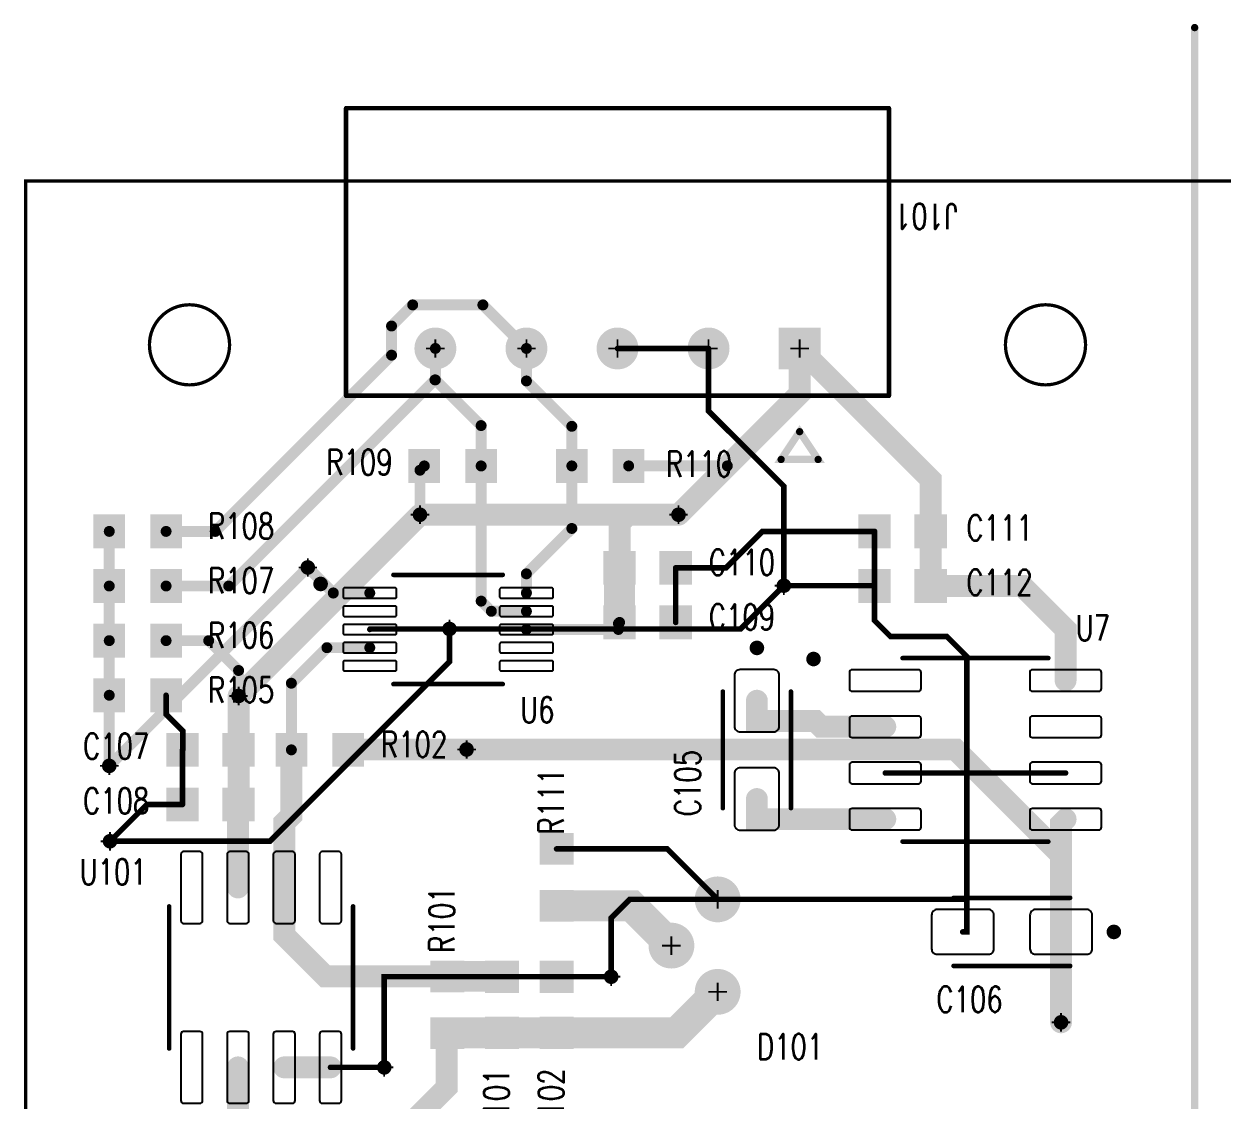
# Model space of a CAD drawing. Extents: x 18.1 to 83.2, y 10.9 to 55.3.
# Drawn here: x 18.06 to 50.95, y 25.79 to 55.34 of the extents above; entities that cross this region are included whole.
import ezdxf
from ezdxf.enums import TextEntityAlignment as Align

# ---------------------------------------------------------------- set-up
doc = ezdxf.new("R2010")
doc.units = 0
doc.header["$MEASUREMENT"] = 0
for name, pattern in [('PADS_DOT_300000', [0.8, 0.2, -0.6]), ('SIG_10', [2, 1, 1]), ('SIG_11', [2, 1, 1]), ('SIG_15', [2, 1, 1]), ('SIG_18', [2, 1, 1]), ('SIG_19', [2, 1, 1]), ('SIG_2', [2, 1, 1]), ('SIG_3', [2, 1, 1]), ('SIG_6', [2, 1, 1]), ('SIG_7', [2, 1, 1]), ('SIG_8', [2, 1, 1]), ('SIG_9', [2, 1, 1])]:
    doc.linetypes.add(name, pattern=pattern)
doc.layers.get('0').update_dxf_attribs({"linetype": 'CONTINUOUS'})
for name, color, linetype in [('2D_LINE_124', 254, 'CONTINUOUS'), ('BOARD_CUTOUT_00', 255, 'CONTINUOUS'), ('BOARD_OUTLINE_00', 255, 'CONTINUOUS'), ('DRIL_PLTE_THRU_01', 4, 'CONTINUOUS'), ('DRIL_PLTE_THRU_02', 216, 'CONTINUOUS'), ('DRIL_SYMBOL', 255, 'CONTINUOUS'), ('PADS_BOT', 6, 'CONTINUOUS'), ('PADS_INNER', 136, 'CONTINUOUS'), ('PADS_TOP', 136, 'CONTINUOUS'), ('PART_NAME_01', 255, 'CONTINUOUS'), ('PART_TOP_2DLINE_126', 255, 'CONTINUOUS'), ('TRACE_01', 4, 'CONTINUOUS'), ('TRACE_02', 6, 'CONTINUOUS'), ('VIAPTS', 4, 'CONTINUOUS')]:
    doc.layers.add(name, color=color, linetype=linetype)
doc.styles.add('W0$1', font='simplex', dxfattribs={"width": 0.75})

# ---------------------------------------------------------------- blocks, each defined once
blk = doc.blocks.new('SMOOTH_0$09')
at = {"const_width": 0.045}
blk.add_lwpolyline([(-0.0225, 0, 1), (0.0225, 0, 1)], format="xyb", close=True, dxfattribs=at)
blk = doc.blocks.new('BOARD_11')
at = {"layer": 'BOARD_CUTOUT_00', "const_width": 0.09}
for points in [[(3.4, -4.5, 1), (5.6, -4.5, 1)], [(26.9, -4.5, 1), (29.1, -4.5, 1)]]:
    blk.add_lwpolyline(points, format="xyb", close=True, dxfattribs=at)
at = {"layer": 'BOARD_OUTLINE_00', "const_width": 0.09}
blk.add_lwpolyline([(0, 0), (0, -34), (65, -34), (65, 0)], close=True, dxfattribs=at)
at = {"layer": 'BOARD_OUTLINE_00'}
blk.add_blockref('SMOOTH_0$09', (0, 0), dxfattribs=at)
blk = doc.blocks.new('SMOOTH_0$2')
at = {"const_width": 0.1}
blk.add_lwpolyline([(-0.05, 0, 1), (0.05, 0, 1)], format="xyb", close=True, dxfattribs=at)
blk = doc.blocks.new('DRAWING_10')
at = {"layer": '2D_LINE_124', "linetype": 'PADS_DOT_300000', "const_width": 0.2}
blk.add_lwpolyline([(0, 4.2123333333), (0, -39.983)], dxfattribs=at)
at = {"layer": '2D_LINE_124'}
for p in [(0, 4.2123333333), (0, -39.983)]:
    blk.add_blockref('SMOOTH_0$2', p, dxfattribs=at)
blk = doc.blocks.new('SMOOTH_0$127')
at = {"const_width": 0.0635}
blk.add_lwpolyline([(-0.03175, 0, 1), (0.03175, 0, 1)], format="xyb", close=True, dxfattribs=at)
blk = doc.blocks.new('PART_BODY_TOP_9')
at = {"layer": 'PART_TOP_2DLINE_126', "const_width": 0.1999993333}
blk.add_lwpolyline([(-3.5999926667, 1.25, 1), (-3.3999933333, 1.25, 1)], format="xyb", close=True, dxfattribs=at)
at = {"layer": 'PART_TOP_2DLINE_126', "const_width": 0.127}
for points in [[(-1.4999993333, 1.4999993333), (1.4999993333, 1.4999993333)], [(-1.4999993333, -1.4999993333), (1.4999993333, -1.4999993333)]]:
    blk.add_lwpolyline(points, dxfattribs=at)
at = {"layer": 'PART_TOP_2DLINE_126'}
for p in [(-1.4999993333, 1.4999993333), (1.4999993333, 1.4999993333), (-1.4999993333, -1.4999993333), (1.4999993333, -1.4999993333)]:
    blk.add_blockref('SMOOTH_0$127', p, dxfattribs=at)
blk = doc.blocks.new('DRIL_HOLE_0')
blk.add_lwpolyline([(0, 0, 1), (0, 0, 1)], format="xyb", close=True)
blk = doc.blocks.new('PAD_0')
blk.add_lwpolyline([(0, 0, 1), (0, 0, 1)], format="xyb", close=True)
blk = doc.blocks.new('PAD_17')
blk.add_lwpolyline([(-0.6999473333, -0.1399993333), (0.6999473333, -0.1399993333, 0.4142135624), (0.7349993333, -0.1049473333), (0.7349993333, 0.1049473333, 0.4142135624), (0.6999473333, 0.1399993333), (-0.6999473333, 0.1399993333, 0.4142135624), (-0.7349993333, 0.1049473333), (-0.7349993333, -0.1049473333, 0.4142135624)], format="xyb", close=True)
blk = doc.blocks.new('STK_TOP_103')
at = {"layer": 'DRIL_PLTE_THRU_01'}
blk.add_blockref('DRIL_HOLE_0', (0, 0), dxfattribs=at)
at = {"layer": 'DRIL_PLTE_THRU_02'}
blk.add_blockref('DRIL_HOLE_0', (0, 0), dxfattribs=at)
at = {"layer": 'PADS_BOT'}
blk.add_blockref('PAD_0', (0, 0), dxfattribs=at)
at = {"layer": 'PADS_INNER'}
blk.add_blockref('PAD_0', (0, 0), dxfattribs=at)
at = {"layer": 'PADS_TOP'}
blk.add_blockref('PAD_17', (0, 0), dxfattribs=at)
blk = doc.blocks.new('SYM_TOP_12')
for name, p in [('PART_BODY_TOP_9', (0, 0)), ('STK_TOP_103', (-2.1500006667, 1.0000006667)), ('STK_TOP_103', (2.1500006667, 1.0000006667)), ('STK_TOP_103', (-2.1500006667, 0.4999993333)), ('STK_TOP_103', (2.1500006667, 0.4999993333)), ('STK_TOP_103', (-2.1500006667, 0)), ('STK_TOP_103', (2.1500006667, 0)), ('STK_TOP_103', (-2.1500006667, -0.4999993333)), ('STK_TOP_103', (2.1500006667, -0.4999993333)), ('STK_TOP_103', (-2.1500006667, -1.0000006667)), ('STK_TOP_103', (2.1500006667, -1.0000006667))]:
    blk.add_blockref(name, p)
blk = doc.blocks.new('PART_TOP_22')
blk.add_blockref('SYM_TOP_12', (0, 0))
at = {"layer": 'PART_NAME_01', "style": 'W0$1', "width": 0.75}
blk.add_text('U6', height=0.7, dxfattribs=at).set_placement((1.978, -2.5563333333))
blk = doc.blocks.new('PAD_11')
at = {"const_width": 0.8900006667}
blk.add_lwpolyline([(-0.465, 0), (0.465, 0)], dxfattribs=at)
blk = doc.blocks.new('STK_TOP_109')
at = {"layer": 'DRIL_PLTE_THRU_01'}
blk.add_blockref('DRIL_HOLE_0', (0, 0), dxfattribs=at)
at = {"layer": 'DRIL_PLTE_THRU_02'}
blk.add_blockref('DRIL_HOLE_0', (0, 0), dxfattribs=at)
at = {"layer": 'PADS_BOT'}
blk.add_blockref('PAD_0', (0, 0), dxfattribs=at)
at = {"layer": 'PADS_INNER'}
blk.add_blockref('PAD_0', (0, 0), dxfattribs=at)
at = {"layer": 'PADS_TOP', "rotation": 90}
blk.add_blockref('PAD_11', (0, 0), dxfattribs=at)
blk = doc.blocks.new('SYM_TOP_8')
for p in [(-0.7700013333, 0), (0.7700013333, 0)]:
    blk.add_blockref('STK_TOP_109', p)
blk = doc.blocks.new('PART_TOP_23')
blk.add_blockref('SYM_TOP_8', (0, 0))
at = {"layer": 'PART_NAME_01', "style": 'W0$1', "width": 0.75}
blk.add_text('C101', height=0.7, rotation=180, dxfattribs=at).set_placement((1.75, -0.4999993333), align=Align.TOP_RIGHT)
blk = doc.blocks.new('PART_TOP_24')
blk.add_blockref('SYM_TOP_8', (0, 0))
at = {"layer": 'PART_NAME_01', "style": 'W0$1', "width": 0.75}
blk.add_text('C102', height=0.7, rotation=180, dxfattribs=at).set_placement((1.75, -0.4999993333), align=Align.TOP_RIGHT)
blk = doc.blocks.new('PART_TOP_25')
blk.add_blockref('SYM_TOP_8', (0, 0))
at = {"layer": 'PART_NAME_01', "style": 'W0$1', "width": 0.75}
blk.add_text('C107', height=0.7, dxfattribs=at).set_placement((-3.5, -0.25))
blk = doc.blocks.new('PART_TOP_26')
blk.add_blockref('SYM_TOP_8', (0, 0))
at = {"layer": 'PART_NAME_01', "style": 'W0$1', "width": 0.75}
blk.add_text('C108', height=0.7, dxfattribs=at).set_placement((-3.5, -0.25))
blk = doc.blocks.new('PART_TOP_27')
blk.add_blockref('SYM_TOP_8', (0, 0))
at = {"layer": 'PART_NAME_01', "style": 'W0$1', "width": 0.75}
blk.add_text('C109', height=0.7, rotation=180, dxfattribs=at).set_placement((-3.5, -0.5), align=Align.TOP_RIGHT)
blk = doc.blocks.new('PART_TOP_28')
blk.add_blockref('SYM_TOP_8', (0, 0))
at = {"layer": 'PART_NAME_01', "style": 'W0$1', "width": 0.75}
blk.add_text('C110', height=0.7, rotation=180, dxfattribs=at).set_placement((-3.5, -0.5), align=Align.TOP_RIGHT)
blk = doc.blocks.new('PART_TOP_29')
blk.add_blockref('SYM_TOP_8', (0, 0))
at = {"layer": 'PART_NAME_01', "style": 'W0$1', "width": 0.75}
blk.add_text('C111', height=0.7, dxfattribs=at).set_placement((1.75, -0.25))
blk = doc.blocks.new('PART_TOP_30')
blk.add_blockref('SYM_TOP_8', (0, 0))
at = {"layer": 'PART_NAME_01', "style": 'W0$1', "width": 0.75}
blk.add_text('C112', height=0.7, dxfattribs=at).set_placement((1.75, -0.25))
blk = doc.blocks.new('DRIL_SYMBOL_0$75')
at = {"layer": 'DRIL_SYMBOL', "const_width": 0.0508}
for points in [[(-0.254, 0), (0.254, 0)], [(0, -0.254), (0, 0.254)]]:
    blk.add_lwpolyline(points, dxfattribs=at)
blk = doc.blocks.new('DRIL_HOLE_0$75')
at = {"const_width": 0.375}
blk.add_lwpolyline([(-0.1875, 0, 1), (0.1875, 0, 1)], format="xyb", close=True, dxfattribs=at)
blk.add_blockref('DRIL_SYMBOL_0$75', (0, 0))
blk = doc.blocks.new('PAD_14')
at = {"const_width": 0.629}
blk.add_lwpolyline([(0, -0.3145, 1), (0, 0.3145, 1)], format="xyb", close=True, dxfattribs=at)
blk = doc.blocks.new('STK_TOP_110')
at = {"layer": 'DRIL_PLTE_THRU_01'}
blk.add_blockref('DRIL_HOLE_0$75', (0, 0), dxfattribs=at)
at = {"layer": 'DRIL_PLTE_THRU_02'}
blk.add_blockref('DRIL_HOLE_0$75', (0, 0), dxfattribs=at)
at = {"layer": 'PADS_BOT'}
blk.add_blockref('PAD_14', (0, 0), dxfattribs=at)
at = {"layer": 'PADS_INNER'}
blk.add_blockref('PAD_14', (0, 0), dxfattribs=at)
at = {"layer": 'PADS_TOP'}
blk.add_blockref('PAD_14', (0, 0), dxfattribs=at)
blk = doc.blocks.new('SYM_TOP_9')
for p in [(0, 0), (2.54, 0), (1.27, -1.27)]:
    blk.add_blockref('STK_TOP_110', p)
blk = doc.blocks.new('PART_TOP_31')
blk.add_blockref('SYM_TOP_9', (0, 0))
at = {"layer": 'PART_NAME_01', "style": 'W0$1', "width": 0.75}
blk.add_text('D101', height=0.7, rotation=90, dxfattribs=at).set_placement((4.3940126667, 1.0769746667))
blk = doc.blocks.new('PART_BODY_TOP_2')
at = {"layer": 'PART_TOP_2DLINE_126', "const_width": 0.1999993333}
blk.add_lwpolyline([(-4.545, 2.4949986667, 1), (-4.345, 2.4949986667, 1)], format="xyb", close=True, dxfattribs=at)
at = {"layer": 'PART_TOP_2DLINE_126', "const_width": 0.127}
for points in [[(-2.0000013333, 2.52), (2.0000013333, 2.52)], [(-2.0000013333, -2.52), (2.0000013333, -2.52)]]:
    blk.add_lwpolyline(points, dxfattribs=at)
at = {"layer": 'PART_TOP_2DLINE_126'}
for p in [(-2.0000013333, 2.52), (2.0000013333, 2.52), (-2.0000013333, -2.52), (2.0000013333, -2.52)]:
    blk.add_blockref('SMOOTH_0$127', p, dxfattribs=at)
blk = doc.blocks.new('PAD_3')
blk.add_lwpolyline([(-0.9113406667, -0.2949993333), (0.9113406667, -0.2949993333, 0.4142135624), (0.9850006667, -0.2213393333), (0.9850006667, 0.2213393333, 0.4142135624), (0.9113406667, 0.2949993333), (-0.9113406667, 0.2949993333, 0.4142135624), (-0.9850006667, 0.2213393333), (-0.9850006667, -0.2213393333, 0.4142135624)], format="xyb", close=True)
blk = doc.blocks.new('STK_TOP_104')
at = {"layer": 'DRIL_PLTE_THRU_01'}
blk.add_blockref('DRIL_HOLE_0', (0, 0), dxfattribs=at)
at = {"layer": 'DRIL_PLTE_THRU_02'}
blk.add_blockref('DRIL_HOLE_0', (0, 0), dxfattribs=at)
at = {"layer": 'PADS_BOT'}
blk.add_blockref('PAD_0', (0, 0), dxfattribs=at)
at = {"layer": 'PADS_INNER'}
blk.add_blockref('PAD_0', (0, 0), dxfattribs=at)
at = {"layer": 'PADS_TOP'}
blk.add_blockref('PAD_3', (0, 0), dxfattribs=at)
blk = doc.blocks.new('SYM_TOP_5')
for name, p in [('PART_BODY_TOP_2', (0, 0)), ('STK_TOP_104', (-2.4749986667, 1.905)), ('STK_TOP_104', (2.4749986667, 1.905)), ('STK_TOP_104', (-2.4749986667, 0.635)), ('STK_TOP_104', (2.4749986667, 0.635)), ('STK_TOP_104', (-2.4749986667, -0.635)), ('STK_TOP_104', (2.4749986667, -0.635)), ('STK_TOP_104', (-2.4749986667, -1.905)), ('STK_TOP_104', (2.4749986667, -1.905))]:
    blk.add_blockref(name, p)
blk = doc.blocks.new('PART_TOP_32')
blk.add_blockref('SYM_TOP_5', (0, 0))
at = {"layer": 'PART_NAME_01', "style": 'W0$1', "width": 0.75}
blk.add_text('U7', height=0.7, dxfattribs=at).set_placement((2.75, 3))
blk = doc.blocks.new('PART_BODY_TOP_3')
at = {"layer": 'PART_TOP_2DLINE_126', "const_width": 0.1999993333}
blk.add_lwpolyline([(-4.1399966667, 2.3049993333, 1), (-3.9399973333, 2.3049993333, 1)], format="xyb", close=True, dxfattribs=at)
at = {"layer": 'PART_TOP_2DLINE_126', "const_width": 0.127}
for points in [[(-1.9500013333, 2.5249986667), (1.9500013333, 2.5249986667)], [(-1.9500013333, -2.5249986667), (1.9500013333, -2.5249986667)]]:
    blk.add_lwpolyline(points, dxfattribs=at)
at = {"layer": 'PART_TOP_2DLINE_126'}
for p in [(-1.9500013333, 2.5249986667), (1.9500013333, 2.5249986667), (-1.9500013333, -2.5249986667), (1.9500013333, -2.5249986667)]:
    blk.add_blockref('SMOOTH_0$127', p, dxfattribs=at)
blk = doc.blocks.new('PAD_6')
blk.add_lwpolyline([(-0.9100706667, -0.2999993333), (0.9100706667, -0.2999993333, 0.4142135624), (0.9850006667, -0.2250693333), (0.9850006667, 0.2250693333, 0.4142135624), (0.9100706667, 0.2999993333), (-0.9100706667, 0.2999993333, 0.4142135624), (-0.9850006667, 0.2250693333), (-0.9850006667, -0.2250693333, 0.4142135624)], format="xyb", close=True)
blk = doc.blocks.new('STK_TOP_105')
at = {"layer": 'DRIL_PLTE_THRU_01'}
blk.add_blockref('DRIL_HOLE_0', (0, 0), dxfattribs=at)
at = {"layer": 'DRIL_PLTE_THRU_02'}
blk.add_blockref('DRIL_HOLE_0', (0, 0), dxfattribs=at)
at = {"layer": 'PADS_BOT'}
blk.add_blockref('PAD_0', (0, 0), dxfattribs=at)
at = {"layer": 'PADS_INNER'}
blk.add_blockref('PAD_0', (0, 0), dxfattribs=at)
at = {"layer": 'PADS_TOP'}
blk.add_blockref('PAD_6', (0, 0), dxfattribs=at)
blk = doc.blocks.new('SYM_TOP_6')
for name, p in [('PART_BODY_TOP_3', (0, 0)), ('STK_TOP_105', (-2.47, 1.905)), ('STK_TOP_105', (2.47, 1.905)), ('STK_TOP_105', (-2.47, 0.635)), ('STK_TOP_105', (2.47, 0.635)), ('STK_TOP_105', (-2.47, -0.635)), ('STK_TOP_105', (2.47, -0.635)), ('STK_TOP_105', (-2.47, -1.905)), ('STK_TOP_105', (2.47, -1.905))]:
    blk.add_blockref(name, p)
blk = doc.blocks.new('PART_TOP_33')
blk.add_blockref('SYM_TOP_6', (0, 0))
at = {"layer": 'PART_NAME_01', "style": 'W0$1', "width": 0.75}
blk.add_text('U101', height=0.7, rotation=270, dxfattribs=at).set_placement((3.2496666667, 3.139), align=Align.TOP_RIGHT)
blk = doc.blocks.new('PAD_13')
at = {"const_width": 0.8700006667}
blk.add_lwpolyline([(-0.465, 0), (0.465, 0)], dxfattribs=at)
blk = doc.blocks.new('STK_TOP_111')
at = {"layer": 'DRIL_PLTE_THRU_01'}
blk.add_blockref('DRIL_HOLE_0', (0, 0), dxfattribs=at)
at = {"layer": 'DRIL_PLTE_THRU_02'}
blk.add_blockref('DRIL_HOLE_0', (0, 0), dxfattribs=at)
at = {"layer": 'PADS_BOT'}
blk.add_blockref('PAD_0', (0, 0), dxfattribs=at)
at = {"layer": 'PADS_INNER'}
blk.add_blockref('PAD_0', (0, 0), dxfattribs=at)
at = {"layer": 'PADS_TOP', "rotation": 90}
blk.add_blockref('PAD_13', (0, 0), dxfattribs=at)
blk = doc.blocks.new('SYM_TOP_10')
for p in [(-0.7800006667, 0), (0.7800006667, 0)]:
    blk.add_blockref('STK_TOP_111', p)
blk = doc.blocks.new('PART_TOP_34')
blk.add_blockref('SYM_TOP_10', (0, 0))
at = {"layer": 'PART_NAME_01', "style": 'W0$1', "width": 0.75}
blk.add_text('R101', height=0.7, rotation=180, dxfattribs=at).set_placement((-3.25, -0.5), align=Align.TOP_RIGHT)
blk = doc.blocks.new('PART_TOP_35')
blk.add_blockref('SYM_TOP_10', (0, 0))
at = {"layer": 'PART_NAME_01', "style": 'W0$1', "width": 0.75}
blk.add_text('R102', height=0.7, rotation=180, dxfattribs=at).set_placement((-3.5, -0.5), align=Align.TOP_RIGHT)
blk = doc.blocks.new('PART_TOP_36')
blk.add_blockref('SYM_TOP_10', (0, 0))
at = {"layer": 'PART_NAME_01', "style": 'W0$1', "width": 0.75}
blk.add_text('R105', height=0.7, rotation=180, dxfattribs=at).set_placement((-3.75, -0.5), align=Align.TOP_RIGHT)
blk = doc.blocks.new('PART_TOP_37')
blk.add_blockref('SYM_TOP_10', (0, 0))
at = {"layer": 'PART_NAME_01', "style": 'W0$1', "width": 0.75}
blk.add_text('R106', height=0.7, rotation=180, dxfattribs=at).set_placement((-3.75, -0.5), align=Align.TOP_RIGHT)
blk = doc.blocks.new('PART_TOP_38')
blk.add_blockref('SYM_TOP_10', (0, 0))
at = {"layer": 'PART_NAME_01', "style": 'W0$1', "width": 0.75}
blk.add_text('R107', height=0.7, rotation=180, dxfattribs=at).set_placement((-3.75, -0.5), align=Align.TOP_RIGHT)
blk = doc.blocks.new('PART_TOP_39')
blk.add_blockref('SYM_TOP_10', (0, 0))
at = {"layer": 'PART_NAME_01', "style": 'W0$1', "width": 0.75}
blk.add_text('R108', height=0.7, rotation=180, dxfattribs=at).set_placement((-3.75, -0.5), align=Align.TOP_RIGHT)
blk = doc.blocks.new('PART_TOP_40')
blk.add_blockref('SYM_TOP_10', (0, 0))
at = {"layer": 'PART_NAME_01', "style": 'W0$1', "width": 0.75}
blk.add_text('R109', height=0.7, rotation=180, dxfattribs=at).set_placement((1.6483333333, -0.451666), align=Align.TOP_RIGHT)
blk = doc.blocks.new('PART_TOP_41')
blk.add_blockref('SYM_TOP_10', (0, 0))
at = {"layer": 'PART_NAME_01', "style": 'W0$1', "width": 0.75}
blk.add_text('R110', height=0.7, dxfattribs=at).set_placement((1.8013333333, -0.2983333333))
blk = doc.blocks.new('PART_TOP_42')
blk.add_blockref('SYM_TOP_10', (0, 0))
at = {"layer": 'PART_NAME_01', "style": 'W0$1', "width": 0.75}
blk.add_text('R111', height=0.7, rotation=180, dxfattribs=at).set_placement((-3, -0.5), align=Align.TOP_RIGHT)
blk = doc.blocks.new('PART_BODY_TOP_4')
at = {"layer": 'PART_TOP_2DLINE_126', "const_width": 0.127}
for points in [[(-1.5999993333, 0.9349993333), (1.5999993333, 0.9349993333)], [(-1.5999993333, -0.9349993333), (1.5999993333, -0.9349993333)]]:
    blk.add_lwpolyline(points, dxfattribs=at)
at = {"layer": 'PART_TOP_2DLINE_126', "const_width": 0.1999993333}
blk.add_lwpolyline([(-2.899994, 0, 1), (-2.6999946667, 0, 1)], format="xyb", close=True, dxfattribs=at)
at = {"layer": 'PART_TOP_2DLINE_126'}
for p in [(-1.5999993333, 0.9349993333), (1.5999993333, 0.9349993333), (-1.5999993333, -0.9349993333), (1.5999993333, -0.9349993333)]:
    blk.add_blockref('SMOOTH_0$127', p, dxfattribs=at)
blk = doc.blocks.new('PAD_9')
blk.add_lwpolyline([(-0.7013293333, -0.615), (0.7013293333, -0.615, 0.4142135624), (0.8549993333, -0.46133), (0.8549993333, 0.46133, 0.4142135624), (0.7013293333, 0.615), (-0.7013293333, 0.615, 0.4142135624), (-0.8549993333, 0.46133), (-0.8549993333, -0.46133, 0.4142135624)], format="xyb", close=True)
blk = doc.blocks.new('STK_TOP_106')
at = {"layer": 'DRIL_PLTE_THRU_01'}
blk.add_blockref('DRIL_HOLE_0', (0, 0), dxfattribs=at)
at = {"layer": 'DRIL_PLTE_THRU_02'}
blk.add_blockref('DRIL_HOLE_0', (0, 0), dxfattribs=at)
at = {"layer": 'PADS_BOT'}
blk.add_blockref('PAD_0', (0, 0), dxfattribs=at)
at = {"layer": 'PADS_INNER'}
blk.add_blockref('PAD_0', (0, 0), dxfattribs=at)
at = {"layer": 'PADS_TOP'}
blk.add_blockref('PAD_9', (0, 0), dxfattribs=at)
blk = doc.blocks.new('SYM_TOP_7')
for name, p in [('PART_BODY_TOP_4', (0, 0)), ('STK_TOP_106', (-1.35, 0)), ('STK_TOP_106', (1.35, 0))]:
    blk.add_blockref(name, p)
blk = doc.blocks.new('PART_TOP_43')
blk.add_blockref('SYM_TOP_7', (0, 0))
at = {"layer": 'PART_NAME_01', "style": 'W0$1', "width": 0.75}
blk.add_text('C105', height=0.7, rotation=180, dxfattribs=at).set_placement((0, -2.25), align=Align.TOP_RIGHT)
blk = doc.blocks.new('PART_TOP_44')
blk.add_blockref('SYM_TOP_7', (0, 0))
at = {"layer": 'PART_NAME_01', "style": 'W0$1', "width": 0.75}
blk.add_text('C106', height=0.7, rotation=180, dxfattribs=at).set_placement((0.2499993333, 1.5), align=Align.TOP_RIGHT)
blk = doc.blocks.new('PART_BODY_TOP_12')
at = {"layer": 'PART_TOP_2DLINE_126', "const_width": 0.2}
blk.add_lwpolyline([(-5.508, 3.048), (-4.492, 3.048), (-5, 2.286)], close=True, dxfattribs=at)
at = {"layer": 'PART_TOP_2DLINE_126', "const_width": 0.127}
for points in [[(-7.45, 1.3), (-7.45, -6.6)], [(7.45, 1.3), (-7.45, 1.3)], [(7.45, -6.6), (7.45, 1.3)], [(-7.45, -6.6), (7.45, -6.6)]]:
    blk.add_lwpolyline(points, dxfattribs=at)
at = {"layer": 'PART_TOP_2DLINE_126'}
for name, p in [('SMOOTH_0$2', (-5.508, 3.048)), ('SMOOTH_0$2', (-4.492, 3.048)), ('SMOOTH_0$2', (-5, 2.286)), ('SMOOTH_0$127', (-7.45, 1.3)), ('SMOOTH_0$127', (-7.45, 1.3)), ('SMOOTH_0$127', (7.45, 1.3)), ('SMOOTH_0$127', (7.45, 1.3)), ('SMOOTH_0$127', (-7.45, -6.6)), ('SMOOTH_0$127', (-7.45, -6.6)), ('SMOOTH_0$127', (7.45, -6.6)), ('SMOOTH_0$127', (7.45, -6.6))]:
    blk.add_blockref(name, p, dxfattribs=at)
blk = doc.blocks.new('DRIL_SYMBOL_0$8')
at = {"layer": 'DRIL_SYMBOL', "const_width": 0.0508}
for points in [[(-0.254, 0), (0.254, 0)], [(0, -0.254), (0, 0.254)]]:
    blk.add_lwpolyline(points, dxfattribs=at)
blk = doc.blocks.new('DRIL_HOLE_0$8')
at = {"const_width": 0.4}
blk.add_lwpolyline([(-0.2, 0, 1), (0.2, 0, 1)], format="xyb", close=True, dxfattribs=at)
blk.add_blockref('DRIL_SYMBOL_0$8', (0, 0))
blk = doc.blocks.new('PAD_18')
at = {"const_width": 1.15}
blk.add_lwpolyline([(-0.575, 0), (0.575, 0)], dxfattribs=at)
blk = doc.blocks.new('STK_TOP_102')
at = {"layer": 'DRIL_PLTE_THRU_01'}
blk.add_blockref('DRIL_HOLE_0$8', (0, 0), dxfattribs=at)
at = {"layer": 'DRIL_PLTE_THRU_02'}
blk.add_blockref('DRIL_HOLE_0$8', (0, 0), dxfattribs=at)
at = {"layer": 'PADS_BOT'}
blk.add_blockref('PAD_18', (0, 0), dxfattribs=at)
at = {"layer": 'PADS_INNER'}
blk.add_blockref('PAD_18', (0, 0), dxfattribs=at)
at = {"layer": 'PADS_TOP'}
blk.add_blockref('PAD_18', (0, 0), dxfattribs=at)
blk = doc.blocks.new('PAD_20')
at = {"const_width": 0.575}
blk.add_lwpolyline([(0, -0.2875, 1), (0, 0.2875, 1)], format="xyb", close=True, dxfattribs=at)
blk = doc.blocks.new('STK_TOP_101')
at = {"layer": 'DRIL_PLTE_THRU_01'}
blk.add_blockref('DRIL_HOLE_0$8', (0, 0), dxfattribs=at)
at = {"layer": 'DRIL_PLTE_THRU_02'}
blk.add_blockref('DRIL_HOLE_0$8', (0, 0), dxfattribs=at)
at = {"layer": 'PADS_BOT'}
blk.add_blockref('PAD_20', (0, 0), dxfattribs=at)
at = {"layer": 'PADS_INNER'}
blk.add_blockref('PAD_20', (0, 0), dxfattribs=at)
at = {"layer": 'PADS_TOP'}
blk.add_blockref('PAD_20', (0, 0), dxfattribs=at)
blk = doc.blocks.new('SYM_TOP_13')
for name, p in [('PART_BODY_TOP_12', (0, 0)), ('STK_TOP_102', (-5, 0)), ('STK_TOP_101', (-2.5, 0)), ('STK_TOP_101', (0, 0)), ('STK_TOP_101', (2.5, 0)), ('STK_TOP_101', (5, 0))]:
    blk.add_blockref(name, p)
blk = doc.blocks.new('PART_TOP_46')
blk.add_blockref('SYM_TOP_13', (0, 0))
at = {"layer": 'PART_NAME_01', "style": 'W0$1', "width": 0.75}
blk.add_text('J101', height=0.7, dxfattribs=at).set_placement((-9.3269993333, -3.976))
blk = doc.blocks.new('SMOOTH_0$6')
at = {"const_width": 0.3}
blk.add_lwpolyline([(-0.15, 0, 1), (0.15, 0, 1)], format="xyb", close=True, dxfattribs=at)
blk = doc.blocks.new('SMOOTH_0$3')
at = {"const_width": 0.15}
blk.add_lwpolyline([(-0.075, 0, 1), (0.075, 0, 1)], format="xyb", close=True, dxfattribs=at)
blk = doc.blocks.new('SMOOTH_0$85')
at = {"const_width": 0.425}
blk.add_lwpolyline([(-0.2125, 0, 1), (0.2125, 0, 1)], format="xyb", close=True, dxfattribs=at)
blk = doc.blocks.new('SMOOTH_0$1524')
at = {"const_width": 0.0762}
blk.add_lwpolyline([(-0.0381, 0, 1), (0.0381, 0, 1)], format="xyb", close=True, dxfattribs=at)
blk = doc.blocks.new('DRIL_SYMBOL_0$2')
at = {"layer": 'DRIL_SYMBOL', "const_width": 0.0508}
for points in [[(-0.254, 0), (0.254, 0)], [(0, -0.254), (0, 0.254)]]:
    blk.add_lwpolyline(points, dxfattribs=at)
blk = doc.blocks.new('DRIL_HOLE_0$2')
at = {"const_width": 0.1}
blk.add_lwpolyline([(-0.05, 0, 1), (0.05, 0, 1)], format="xyb", close=True, dxfattribs=at)
blk.add_blockref('DRIL_SYMBOL_0$2', (0, 0))
blk = doc.blocks.new('PAD_22')
at = {"const_width": 0.2}
blk.add_lwpolyline([(0, -0.1, 1), (0, 0.1, 1)], format="xyb", close=True, dxfattribs=at)
blk = doc.blocks.new('STK_TOP_66')
at = {"layer": 'DRIL_PLTE_THRU_01'}
blk.add_blockref('DRIL_HOLE_0$2', (0, 0), dxfattribs=at)
at = {"layer": 'DRIL_PLTE_THRU_02'}
blk.add_blockref('DRIL_HOLE_0$2', (0, 0), dxfattribs=at)
at = {"layer": 'PADS_BOT'}
blk.add_blockref('PAD_22', (0, 0), dxfattribs=at)
at = {"layer": 'PADS_INNER'}
blk.add_blockref('PAD_22', (0, 0), dxfattribs=at)
at = {"layer": 'PADS_TOP'}
blk.add_blockref('PAD_22', (0, 0), dxfattribs=at)
blk = doc.blocks.new('SYM_TOP_1')
blk.add_blockref('STK_TOP_66', (0, 0))

msp = doc.modelspace()

# ---------------------------------------------------------------- linework, layer by layer
at = {"layer": 'TRACE_01', "linetype": 'SIG_19', "const_width": 0.3}
for points in [[(21.963130570713, 41.408188917122), (23.313129904013, 41.408188917122), (28.153129904013, 46.248188917122), (28.153129904013, 47.048188917122), (28.733129904013, 47.628188917122), (30.660130570713, 47.628188917122), (31.856130570713, 46.432188917122)], [(31.856130570713, 46.432188917122), (31.856130570713, 45.540424917122), (33.101795904013, 44.294424917122), (33.101795904013, 43.206522250422)], [(31.855130570713, 39.714522917122), (31.855130570713, 40.242189583822), (33.101795904013, 41.488854917122), (33.101795904013, 43.206522250422)]]:
    msp.add_lwpolyline(points, dxfattribs=at)
at = {"layer": 'TRACE_01', "linetype": 'SIG_15'}
for points, const_width in [([(37.372296570713, 43.207354917122), (39.356130570713, 45.191188917122), (39.356130570713, 46.432188917122)], 0.6), ([(39.356130570713, 46.432188917122), (42.954129904013, 42.834189583822), (42.954129904013, 41.409187583822)], 0.6), ([(36.031129904013, 41.866188250422), (37.372296570713, 43.207354917122)], 0.6), ([(28.933129904013, 41.866188250422), (28.933129904013, 43.088189583822), (29.051462570713, 43.206522250422)], 0.3), ([(34.661797237313, 43.206522250422), (37.371463904013, 43.206522250422), (37.372296570713, 43.207354917122)], 0.3), ([(34.413128570713, 40.408188917122), (34.413128570713, 41.638187583822), (34.641129237313, 41.866188250422), (36.031129904013, 41.866188250422)], 0.6), ([(42.953131237313, 41.408188917122), (42.954129904013, 41.409187583822)], 0.6), ([(42.953131237313, 39.908188917122), (42.953131237313, 41.408188917122)], 0.6), ([(34.413128570713, 38.908188917122), (34.413128570713, 40.408188917122)], 0.85), ([(42.953131237313, 39.908188917122), (45.472129904013, 39.908188917122), (46.658128570713, 38.722190250422), (46.658128570713, 37.313188917122)], 0.6), ([(31.855130570713, 38.714522250422), (34.381129904013, 38.714522250422), (34.381129904013, 38.876190250422), (34.413128570713, 38.908188917122)], 0.3), ([(21.963130570713, 38.408188917122), (23.133129904013, 38.408188917122), (23.953129904013, 37.588188917122), (23.953129904013, 36.888188917122)], 0.3), ([(23.953129904013, 36.888188917122), (23.953129904013, 35.408190250422), (23.953131237313, 35.408188917122)], 0.6), ([(23.953131237313, 33.908188917122), (23.953131237313, 35.408188917122)], 0.6), ([(23.937129904013, 31.628522250422), (23.937129904013, 33.892187583822), (23.953131237313, 33.908188917122)], 0.6)]:
    msp.add_lwpolyline(points, dxfattribs=dict(at, const_width=const_width))
at = {"layer": 'TRACE_01', "linetype": 'SIG_3', "const_width": 0.3}
for points in [[(29.356130570713, 46.432188917122), (29.356130570713, 45.569188917122)], [(21.963130570713, 39.908188917122), (23.683129904013, 39.908188917122), (29.344129904013, 45.569188917122), (29.356130570713, 45.569188917122)], [(29.356130570713, 45.569188917122), (30.611463904013, 44.314188917122), (30.611463904013, 43.206522250422)], [(30.611463904013, 43.206522250422), (30.614129904013, 43.203856250422), (30.614129904013, 39.493188917122), (30.892797237313, 39.214521583822), (31.855130570713, 39.214521583822)]]:
    msp.add_lwpolyline(points, dxfattribs=at)
at = {"layer": 'TRACE_01', "linetype": 'SIG_18'}
for points, const_width in [([(34.356130570713, 46.432188917122), (36.856130570713, 46.432188917122)], 0.1524), ([(35.953131237313, 40.406188917122), (37.332129904013, 40.406188917122), (38.334129904013, 41.408188917122), (41.413128570713, 41.408188917122)], 0.1524), ([(41.413128570713, 41.408188917122), (41.413128570713, 39.908188917122)], 0.1524), ([(35.953131237313, 40.406188917122), (35.953131237313, 40.408188917122)], 0.1524), ([(35.953131237313, 38.908188917122), (35.953131237313, 40.406188917122)], 0.1524), ([(38.923129904013, 39.918188917122), (41.403128570713, 39.918188917122), (41.413128570713, 39.908188917122)], 0.1524), ([(41.413128570713, 39.908188917122), (41.413128570713, 38.958188917122), (41.851129904013, 38.520187583822), (43.398129904013, 38.520187583822), (43.944129904013, 37.974187583822), (43.944129904013, 34.773188917122)], 0.1524), ([(27.555129237313, 38.714522250422), (27.568795904013, 38.728188917122), (29.743129904013, 38.728188917122)], 0.1524), ([(21.963130570713, 36.908188917122), (21.963130570713, 36.388188250422), (22.423129904013, 35.928188917122), (22.423129904013, 35.408188917122)], 0.1524), ([(22.413128570713, 35.408188917122), (22.413128570713, 33.908188917122)], 0.1524), ([(22.413128570713, 35.408188917122), (22.423129904013, 35.408188917122)], 0.1524), ([(41.708131237313, 34.773188917122), (43.944129904013, 34.773188917122)], 0.1524), ([(43.944129904013, 34.773188917122), (46.658128570713, 34.773188917122)], 0.1524), ([(43.944129904013, 31.302201583822), (43.944129904013, 34.773188917122)], 0.1524), ([(20.423129904013, 32.898188917122), (21.433129904013, 33.908188917122), (22.413128570713, 33.908188917122)], 0.1524), ([(32.683129904013, 32.688189583822), (35.720167237313, 32.688189583822), (37.106155237313, 31.302201583822)], 0.1524), ([(37.106155237313, 31.302201583822), (43.944129904013, 31.302201583822)], 0.1524), ([(43.833129904013, 30.408188917122), (43.944129904013, 30.408188917122), (43.944129904013, 31.302201583822)], 0.1524), ([(32.683129904013, 29.178190250422), (34.182128570713, 29.178190250422), (34.182129904013, 29.178188917122)], 0.1524), ([(25.207129904013, 26.688522250422), (26.477129904013, 26.688522250422)], 0.6), ([(26.477129904013, 26.688522250422), (27.951796570713, 26.688522250422), (27.952129904013, 26.688188917122)], 0.1524)]:
    msp.add_lwpolyline(points, dxfattribs=dict(at, const_width=const_width))
at = {"layer": 'TRACE_01', "linetype": 'SIG_11', "const_width": 0.3}
for points in [[(20.403129237313, 41.408188917122), (20.403129237313, 39.908188917122)], [(25.853129904013, 40.418188917122), (26.553129904013, 39.718188917122), (26.553129904013, 39.714522917122), (27.555129237313, 39.714522917122)], [(20.403129237313, 39.908188917122), (20.403129237313, 38.408188917122)], [(20.403129237313, 38.408188917122), (20.403129237313, 36.908188917122)], [(20.403129237313, 36.908188917122), (20.403129904013, 34.968188917122)]]:
    msp.add_lwpolyline(points, dxfattribs=at)
at = {"layer": 'TRACE_01', "linetype": 'SIG_7'}
for points, const_width in [([(25.403129237313, 35.408188917122), (25.403129237313, 37.238188250422), (26.379463904013, 38.214522917122), (27.555129237313, 38.214522917122)], 0.3), ([(25.207129904013, 31.628522250422), (25.207129904013, 33.409189583822), (25.403129237313, 33.605188917122), (25.403129237313, 35.408188917122)], 0.6), ([(25.207129904013, 31.628522250422), (25.207129904013, 30.314189583822), (26.333129904013, 29.188189583822), (29.683129904013, 29.188189583822)], 0.6), ([(29.683129904013, 29.188189583822), (31.173130570713, 29.188189583822), (31.183129904013, 29.178190250422)], 0.85)]:
    msp.add_lwpolyline(points, dxfattribs=dict(at, const_width=const_width))
at = {"layer": 'TRACE_01', "linetype": 'SIG_9', "const_width": 0.6}
msp.add_lwpolyline([(38.183129904013, 36.758188917122), (38.183129904013, 36.201188917122), (39.790129904013, 36.201188917122), (39.948129904013, 36.043188917122), (41.708131237313, 36.043188917122)], dxfattribs=at)
at = {"layer": 'TRACE_01', "linetype": 'SIG_2', "const_width": 0.6}
for points in [[(26.963130570713, 35.408188917122), (26.973130570713, 35.418188917122), (30.213129904013, 35.418188917122)], [(46.533129904013, 30.408188917122), (46.533129904013, 33.378190250422), (46.658128570713, 33.503188917122)], [(46.533129904013, 27.925188917122), (46.533129904013, 30.408188917122)]]:
    msp.add_lwpolyline(points, dxfattribs=at)
at = {"layer": 'TRACE_01', "linetype": 'SIG_10', "const_width": 0.6}
msp.add_lwpolyline([(38.183129904013, 34.058188917122), (38.183129904013, 33.503188917122), (41.708131237313, 33.503188917122)], dxfattribs=at)
at = {"layer": 'TRACE_01', "linetype": 'SIG_8', "const_width": 0.85}
msp.add_lwpolyline([(32.683129904013, 31.128188250422), (34.740168570713, 31.128188250422), (35.836155237313, 30.032201583822)], dxfattribs=at)
at = {"layer": 'TRACE_01', "linetype": 'SIG_6'}
for points, const_width in [([(32.683129904013, 27.638187583822), (35.982141237313, 27.638187583822), (37.106155237313, 28.762201583822)], 0.85), ([(29.683129904013, 27.628188250422), (29.693129237313, 27.638187583822), (31.183129904013, 27.638187583822)], 0.85), ([(31.183129904013, 27.638187583822), (32.683129904013, 27.638187583822)], 0.85), ([(23.937129904013, 26.688522250422), (23.937129904013, 25.135188917122), (25.118129904013, 23.954188917122), (27.485129904013, 23.954188917122), (29.665129904013, 26.134188917122), (29.665129904013, 27.610188250422), (29.683129904013, 27.628188250422)], 0.6)]:
    msp.add_lwpolyline(points, dxfattribs=dict(at, const_width=const_width))
at = {"layer": 'TRACE_02', "linetype": 'SIG_18', "const_width": 0.1524}
for points in [[(38.923129904013, 39.918188917122), (38.923129904013, 42.648188917122), (36.856130570713, 44.715188250422), (36.856130570713, 46.432188917122)], [(29.743129904013, 38.728188917122), (37.733129904013, 38.728188917122), (38.923129904013, 39.918188917122)], [(20.423129904013, 32.898188917122), (24.813129904013, 32.898188917122), (29.743129904013, 37.828188917122), (29.743129904013, 38.728188917122)], [(34.182129904013, 29.178188917122), (34.182129904013, 30.792188917122), (34.692142570713, 31.302201583822), (37.106155237313, 31.302201583822)], [(27.952129904013, 26.688188917122), (27.952129904013, 29.178188917122), (34.182129904013, 29.178188917122)]]:
    msp.add_lwpolyline(points, dxfattribs=at)
at = {"layer": 'TRACE_02', "linetype": 'SIG_15', "const_width": 0.6}
for points in [[(23.953129904013, 36.888188917122), (23.955130570713, 36.888188917122), (28.933129904013, 41.866188250422)], [(28.933129904013, 41.866188250422), (36.031129904013, 41.866188250422)]]:
    msp.add_lwpolyline(points, dxfattribs=at)
at = {"layer": 'TRACE_02', "linetype": 'SIG_11', "const_width": 0.3}
msp.add_lwpolyline([(20.403129904013, 34.968188917122), (25.853129904013, 40.418188917122)], dxfattribs=at)
at = {"layer": 'TRACE_02', "linetype": 'SIG_2', "const_width": 0.6}
msp.add_lwpolyline([(46.533129904013, 27.925188917122), (46.533129904013, 32.518188917122), (44.137129904013, 34.914188917122), (43.633129904013, 35.418188917122), (30.213129904013, 35.418188917122)], dxfattribs=at)

# ---------------------------------------------------------------- block references
for name, p in [('DRAWING_10', (50.201929904013, 51.032188917122)), ('BOARD_11', (18.106129904013, 51.032188917122)), ('PART_TOP_41', (33.881796570713, 43.206522250422)), ('PART_TOP_29', (42.183129904013, 41.408188917122)), ('PART_TOP_30', (42.183129904013, 39.908188917122)), ('PART_TOP_22', (29.705129904013, 38.714522250422)), ('PART_TOP_32', (44.183129904013, 35.408188917122)), ('PART_TOP_25', (23.183129904013, 35.408188917122)), ('PART_TOP_26', (23.183129904013, 33.908188917122))]:
    msp.add_blockref(name, p)
for name, p, rotation in [('PART_TOP_46', (34.356130570713, 46.432188917122), 180), ('PART_TOP_40', (29.831463237313, 43.206522250422), 180), ('PART_TOP_39', (21.183129904013, 41.408188917122), 180), ('PART_TOP_28', (35.183129904013, 40.408188917122), 180), ('PART_TOP_38', (21.183129904013, 39.908188917122), 180), ('PART_TOP_27', (35.183129904013, 38.908188917122), 180), ('PART_TOP_37', (21.183129904013, 38.408188917122), 180), ('PART_TOP_43', (38.183129904013, 35.408188917122), 270), ('PART_TOP_36', (21.183129904013, 36.908188917122), 180), ('PART_TOP_35', (26.183129904013, 35.408188917122), 180), ('PART_TOP_42', (32.683129904013, 31.908188917122), 270), ('PART_TOP_33', (24.572129904013, 29.158522250422), 90), ('PART_TOP_31', (37.106155237313, 31.302201583822), 270), ('PART_TOP_34', (29.683129904013, 28.408188917122), 270), ('PART_TOP_44', (45.183129904013, 30.408188917122), 180), ('PART_TOP_23', (31.183129904013, 28.408188917122), 270), ('PART_TOP_24', (32.683129904013, 28.408188917122), 270)]:
    msp.add_blockref(name, p, dxfattribs=dict(rotation=rotation))
at = {"layer": 'TRACE_01'}
for name, p in [('SMOOTH_0$3', (28.733129904013, 47.628188917122)), ('SMOOTH_0$3', (30.660130570713, 47.628188917122)), ('SMOOTH_0$3', (28.153129904013, 47.048188917122)), ('SMOOTH_0$6', (39.356130570713, 46.432188917122)), ('SMOOTH_0$6', (39.356130570713, 46.432188917122)), ('SMOOTH_0$3', (28.153129904013, 46.248188917122)), ('SMOOTH_0$3', (29.356130570713, 46.432188917122)), ('SMOOTH_0$3', (31.856130570713, 46.432188917122)), ('SMOOTH_0$3', (31.856130570713, 46.432188917122)), ('SMOOTH_0$1524', (34.356130570713, 46.432188917122)), ('SMOOTH_0$1524', (36.856130570713, 46.432188917122)), ('SMOOTH_0$3', (29.344129904013, 45.569188917122)), ('SMOOTH_0$3', (29.356130570713, 45.569188917122)), ('SMOOTH_0$3', (29.356130570713, 45.569188917122)), ('SMOOTH_0$3', (29.356130570713, 45.569188917122)), ('SMOOTH_0$3', (31.856130570713, 45.540424917122)), ('SMOOTH_0$6', (39.356130570713, 45.191188917122)), ('SMOOTH_0$3', (30.611463904013, 44.314188917122)), ('SMOOTH_0$3', (33.101795904013, 44.294424917122)), ('SMOOTH_0$6', (37.372296570713, 43.207354917122)), ('SMOOTH_0$6', (37.372296570713, 43.207354917122)), ('SMOOTH_0$3', (28.933129904013, 43.088189583822)), ('SMOOTH_0$3', (29.051462570713, 43.206522250422)), ('SMOOTH_0$3', (30.611463904013, 43.206522250422)), ('SMOOTH_0$3', (30.611463904013, 43.206522250422)), ('SMOOTH_0$3', (30.614129904013, 43.203856250422)), ('SMOOTH_0$3', (33.101795904013, 43.206522250422)), ('SMOOTH_0$3', (33.101795904013, 43.206522250422)), ('SMOOTH_0$3', (34.661797237313, 43.206522250422)), ('SMOOTH_0$3', (37.371463904013, 43.206522250422)), ('SMOOTH_0$3', (37.372296570713, 43.207354917122)), ('SMOOTH_0$6', (42.954129904013, 42.834189583822)), ('SMOOTH_0$6', (34.641129237313, 41.866188250422)), ('SMOOTH_0$6', (36.031129904013, 41.866188250422)), ('SMOOTH_0$6', (36.031129904013, 41.866188250422)), ('SMOOTH_0$3', (28.933129904013, 41.866188250422)), ('SMOOTH_0$6', (34.413128570713, 41.638187583822)), ('SMOOTH_0$3', (20.403129237313, 41.408188917122)), ('SMOOTH_0$3', (21.963130570713, 41.408188917122)), ('SMOOTH_0$3', (23.313129904013, 41.408188917122)), ('SMOOTH_0$3', (33.101795904013, 41.488854917122)), ('SMOOTH_0$1524', (38.334129904013, 41.408188917122)), ('SMOOTH_0$1524', (41.413128570713, 41.408188917122)), ('SMOOTH_0$1524', (41.413128570713, 41.408188917122)), ('SMOOTH_0$6', (42.953131237313, 41.408188917122)), ('SMOOTH_0$6', (42.953131237313, 41.408188917122)), ('SMOOTH_0$6', (42.954129904013, 41.409187583822)), ('SMOOTH_0$6', (42.954129904013, 41.409187583822)), ('SMOOTH_0$85', (34.413128570713, 40.408188917122)), ('SMOOTH_0$3', (25.853129904013, 40.418188917122)), ('SMOOTH_0$6', (34.413128570713, 40.408188917122)), ('SMOOTH_0$1524', (35.953131237313, 40.408188917122)), ('SMOOTH_0$1524', (35.953131237313, 40.406188917122)), ('SMOOTH_0$1524', (35.953131237313, 40.406188917122)), ('SMOOTH_0$1524', (35.953131237313, 40.406188917122)), ('SMOOTH_0$1524', (37.332129904013, 40.406188917122)), ('SMOOTH_0$3', (31.855130570713, 40.242189583822)), ('SMOOTH_0$6', (42.953131237313, 39.908188917122)), ('SMOOTH_0$6', (42.953131237313, 39.908188917122)), ('SMOOTH_0$6', (45.472129904013, 39.908188917122)), ('SMOOTH_0$3', (20.403129237313, 39.908188917122)), ('SMOOTH_0$3', (20.403129237313, 39.908188917122)), ('SMOOTH_0$3', (21.963130570713, 39.908188917122)), ('SMOOTH_0$3', (23.683129904013, 39.908188917122)), ('SMOOTH_0$3', (26.553129904013, 39.718188917122)), ('SMOOTH_0$3', (26.553129904013, 39.714522917122)), ('SMOOTH_0$3', (27.555129237313, 39.714522917122)), ('SMOOTH_0$3', (31.855130570713, 39.714522917122)), ('SMOOTH_0$1524', (38.923129904013, 39.918188917122)), ('SMOOTH_0$1524', (41.403128570713, 39.918188917122)), ('SMOOTH_0$1524', (41.413128570713, 39.908188917122)), ('SMOOTH_0$1524', (41.413128570713, 39.908188917122)), ('SMOOTH_0$1524', (41.413128570713, 39.908188917122)), ('SMOOTH_0$3', (30.614129904013, 39.493188917122)), ('SMOOTH_0$3', (30.892797237313, 39.214521583822)), ('SMOOTH_0$3', (31.855130570713, 39.214521583822)), ('SMOOTH_0$85', (34.413128570713, 38.908188917122)), ('SMOOTH_0$3', (31.855130570713, 38.714522250422)), ('SMOOTH_0$3', (34.381129904013, 38.876190250422)), ('SMOOTH_0$3', (34.381129904013, 38.714522250422)), ('SMOOTH_0$3', (34.413128570713, 38.908188917122)), ('SMOOTH_0$1524', (35.953131237313, 38.908188917122)), ('SMOOTH_0$1524', (41.413128570713, 38.958188917122)), ('SMOOTH_0$6', (46.658128570713, 38.722190250422)), ('SMOOTH_0$3', (20.403129237313, 38.408188917122)), ('SMOOTH_0$3', (20.403129237313, 38.408188917122)), ('SMOOTH_0$3', (21.963130570713, 38.408188917122)), ('SMOOTH_0$3', (23.133129904013, 38.408188917122)), ('SMOOTH_0$1524', (27.555129237313, 38.714522250422)), ('SMOOTH_0$1524', (27.568795904013, 38.728188917122)), ('SMOOTH_0$1524', (29.743129904013, 38.728188917122)), ('SMOOTH_0$1524', (41.851129904013, 38.520187583822)), ('SMOOTH_0$1524', (43.398129904013, 38.520187583822)), ('SMOOTH_0$3', (26.379463904013, 38.214522917122)), ('SMOOTH_0$3', (27.555129237313, 38.214522917122)), ('SMOOTH_0$1524', (43.944129904013, 37.974187583822)), ('SMOOTH_0$3', (23.953129904013, 37.588188917122)), ('SMOOTH_0$6', (46.658128570713, 37.313188917122)), ('SMOOTH_0$6', (23.953129904013, 36.888188917122)), ('SMOOTH_0$3', (25.403129237313, 37.238188250422)), ('SMOOTH_0$3', (20.403129237313, 36.908188917122)), ('SMOOTH_0$3', (20.403129237313, 36.908188917122)), ('SMOOTH_0$1524', (21.963130570713, 36.908188917122)), ('SMOOTH_0$3', (23.953129904013, 36.888188917122)), ('SMOOTH_0$6', (38.183129904013, 36.758188917122)), ('SMOOTH_0$1524', (21.963130570713, 36.388188250422)), ('SMOOTH_0$6', (38.183129904013, 36.201188917122)), ('SMOOTH_0$6', (39.790129904013, 36.201188917122)), ('SMOOTH_0$6', (39.948129904013, 36.043188917122)), ('SMOOTH_0$6', (41.708131237313, 36.043188917122)), ('SMOOTH_0$1524', (22.423129904013, 35.928188917122)), ('SMOOTH_0$6', (23.953129904013, 35.408190250422)), ('SMOOTH_0$6', (23.953131237313, 35.408188917122)), ('SMOOTH_0$6', (25.403129237313, 35.408188917122)), ('SMOOTH_0$3', (25.403129237313, 35.408188917122)), ('SMOOTH_0$6', (26.963130570713, 35.408188917122)), ('SMOOTH_0$6', (26.973130570713, 35.418188917122)), ('SMOOTH_0$6', (30.213129904013, 35.418188917122)), ('SMOOTH_0$1524', (22.413128570713, 35.408188917122)), ('SMOOTH_0$1524', (22.413128570713, 35.408188917122)), ('SMOOTH_0$1524', (22.423129904013, 35.408188917122)), ('SMOOTH_0$1524', (22.423129904013, 35.408188917122)), ('SMOOTH_0$3', (20.403129904013, 34.968188917122)), ('SMOOTH_0$1524', (41.708131237313, 34.773188917122)), ('SMOOTH_0$1524', (43.944129904013, 34.773188917122)), ('SMOOTH_0$1524', (43.944129904013, 34.773188917122)), ('SMOOTH_0$1524', (43.944129904013, 34.773188917122)), ('SMOOTH_0$1524', (43.944129904013, 34.773188917122)), ('SMOOTH_0$1524', (46.658128570713, 34.773188917122)), ('SMOOTH_0$6', (23.953131237313, 33.908188917122)), ('SMOOTH_0$6', (23.953131237313, 33.908188917122)), ('SMOOTH_0$6', (38.183129904013, 34.058188917122)), ('SMOOTH_0$1524', (21.433129904013, 33.908188917122)), ('SMOOTH_0$1524', (22.413128570713, 33.908188917122)), ('SMOOTH_0$1524', (22.413128570713, 33.908188917122)), ('SMOOTH_0$6', (23.937129904013, 33.892187583822)), ('SMOOTH_0$6', (25.403129237313, 33.605188917122)), ('SMOOTH_0$6', (25.207129904013, 33.409189583822)), ('SMOOTH_0$6', (38.183129904013, 33.503188917122)), ('SMOOTH_0$6', (41.708131237313, 33.503188917122)), ('SMOOTH_0$6', (46.533129904013, 33.378190250422)), ('SMOOTH_0$6', (46.658128570713, 33.503188917122)), ('SMOOTH_0$1524', (20.423129904013, 32.898188917122)), ('SMOOTH_0$1524', (32.683129904013, 32.688189583822)), ('SMOOTH_0$1524', (35.720167237313, 32.688189583822)), ('SMOOTH_0$6', (23.937129904013, 31.628522250422)), ('SMOOTH_0$6', (25.207129904013, 31.628522250422)), ('SMOOTH_0$6', (25.207129904013, 31.628522250422)), ('SMOOTH_0$85', (32.683129904013, 31.128188250422)), ('SMOOTH_0$85', (34.740168570713, 31.128188250422)), ('SMOOTH_0$1524', (37.106155237313, 31.302201583822)), ('SMOOTH_0$1524', (37.106155237313, 31.302201583822)), ('SMOOTH_0$1524', (43.944129904013, 31.302201583822)), ('SMOOTH_0$1524', (43.944129904013, 31.302201583822)), ('SMOOTH_0$1524', (43.944129904013, 31.302201583822)), ('SMOOTH_0$6', (25.207129904013, 30.314189583822)), ('SMOOTH_0$6', (46.533129904013, 30.408188917122)), ('SMOOTH_0$6', (46.533129904013, 30.408188917122)), ('SMOOTH_0$85', (35.836155237313, 30.032201583822)), ('SMOOTH_0$1524', (43.833129904013, 30.408188917122)), ('SMOOTH_0$1524', (43.944129904013, 30.408188917122)), ('SMOOTH_0$85', (29.683129904013, 29.188189583822)), ('SMOOTH_0$85', (31.173130570713, 29.188189583822)), ('SMOOTH_0$85', (31.183129904013, 29.178190250422)), ('SMOOTH_0$6', (26.333129904013, 29.188189583822)), ('SMOOTH_0$6', (29.683129904013, 29.188189583822)), ('SMOOTH_0$1524', (32.683129904013, 29.178190250422)), ('SMOOTH_0$1524', (34.182128570713, 29.178190250422)), ('SMOOTH_0$85', (37.106155237313, 28.762201583822)), ('SMOOTH_0$85', (29.683129904013, 27.628188250422)), ('SMOOTH_0$85', (29.693129237313, 27.638187583822)), ('SMOOTH_0$85', (31.183129904013, 27.638187583822)), ('SMOOTH_0$85', (31.183129904013, 27.638187583822)), ('SMOOTH_0$85', (32.683129904013, 27.638187583822)), ('SMOOTH_0$85', (32.683129904013, 27.638187583822)), ('SMOOTH_0$85', (35.982141237313, 27.638187583822)), ('SMOOTH_0$6', (46.533129904013, 27.925188917122)), ('SMOOTH_0$6', (29.665129904013, 27.610188250422)), ('SMOOTH_0$6', (29.683129904013, 27.628188250422)), ('SMOOTH_0$6', (23.937129904013, 26.688522250422)), ('SMOOTH_0$6', (25.207129904013, 26.688522250422)), ('SMOOTH_0$6', (26.477129904013, 26.688522250422)), ('SMOOTH_0$1524', (26.477129904013, 26.688522250422)), ('SMOOTH_0$1524', (27.951796570713, 26.688522250422)), ('SMOOTH_0$1524', (27.952129904013, 26.688188917122)), ('SMOOTH_0$6', (29.665129904013, 26.134188917122))]:
    msp.add_blockref(name, p, dxfattribs=at)
at = {"layer": 'TRACE_02'}
for name, p in [('SMOOTH_0$1524', (36.856130570713, 46.432188917122)), ('SMOOTH_0$1524', (36.856130570713, 44.715188250422)), ('SMOOTH_0$1524', (38.923129904013, 42.648188917122)), ('SMOOTH_0$6', (28.933129904013, 41.866188250422)), ('SMOOTH_0$6', (28.933129904013, 41.866188250422)), ('SMOOTH_0$6', (36.031129904013, 41.866188250422)), ('SMOOTH_0$3', (25.853129904013, 40.418188917122)), ('SMOOTH_0$1524', (38.923129904013, 39.918188917122)), ('SMOOTH_0$1524', (38.923129904013, 39.918188917122)), ('SMOOTH_0$1524', (29.743129904013, 38.728188917122)), ('SMOOTH_0$1524', (29.743129904013, 38.728188917122)), ('SMOOTH_0$1524', (37.733129904013, 38.728188917122)), ('SMOOTH_0$1524', (29.743129904013, 37.828188917122)), ('SMOOTH_0$6', (23.953129904013, 36.888188917122)), ('SMOOTH_0$6', (23.955130570713, 36.888188917122)), ('SMOOTH_0$6', (44.137129904013, 34.914188917122)), ('SMOOTH_0$3', (20.403129904013, 34.968188917122)), ('SMOOTH_0$1524', (20.423129904013, 32.898188917122)), ('SMOOTH_0$1524', (24.813129904013, 32.898188917122)), ('SMOOTH_0$6', (46.533129904013, 32.518188917122)), ('SMOOTH_0$1524', (34.692142570713, 31.302201583822)), ('SMOOTH_0$1524', (37.106155237313, 31.302201583822)), ('SMOOTH_0$1524', (34.182129904013, 30.792188917122)), ('SMOOTH_0$1524', (27.952129904013, 29.178188917122)), ('SMOOTH_0$1524', (34.182129904013, 29.178188917122)), ('SMOOTH_0$1524', (34.182129904013, 29.178188917122)), ('SMOOTH_0$6', (46.533129904013, 27.925188917122)), ('SMOOTH_0$1524', (27.952129904013, 26.688188917122))]:
    msp.add_blockref(name, p, dxfattribs=at)
at = {"layer": 'VIAPTS', "linetype": 'SIG_15'}
for p in [(28.933129904013, 41.866188250422), (36.031129904013, 41.866188250422), (23.953129904013, 36.888188917122)]:
    msp.add_blockref('SYM_TOP_1', p, dxfattribs=at)
at = {"layer": 'VIAPTS', "linetype": 'SIG_11'}
for p in [(25.853129904013, 40.418188917122), (20.403129904013, 34.968188917122)]:
    msp.add_blockref('SYM_TOP_1', p, dxfattribs=at)
at = {"layer": 'VIAPTS', "linetype": 'SIG_18'}
for p in [(38.923129904013, 39.918188917122), (29.743129904013, 38.728188917122), (20.423129904013, 32.898188917122), (34.182129904013, 29.178188917122), (27.952129904013, 26.688188917122)]:
    msp.add_blockref('SYM_TOP_1', p, dxfattribs=at)
at = {"layer": 'VIAPTS', "linetype": 'SIG_2'}
for p in [(30.213129904013, 35.418188917122), (46.533129904013, 27.925188917122)]:
    msp.add_blockref('SYM_TOP_1', p, dxfattribs=at)

doc.saveas('drawing.dxf')
